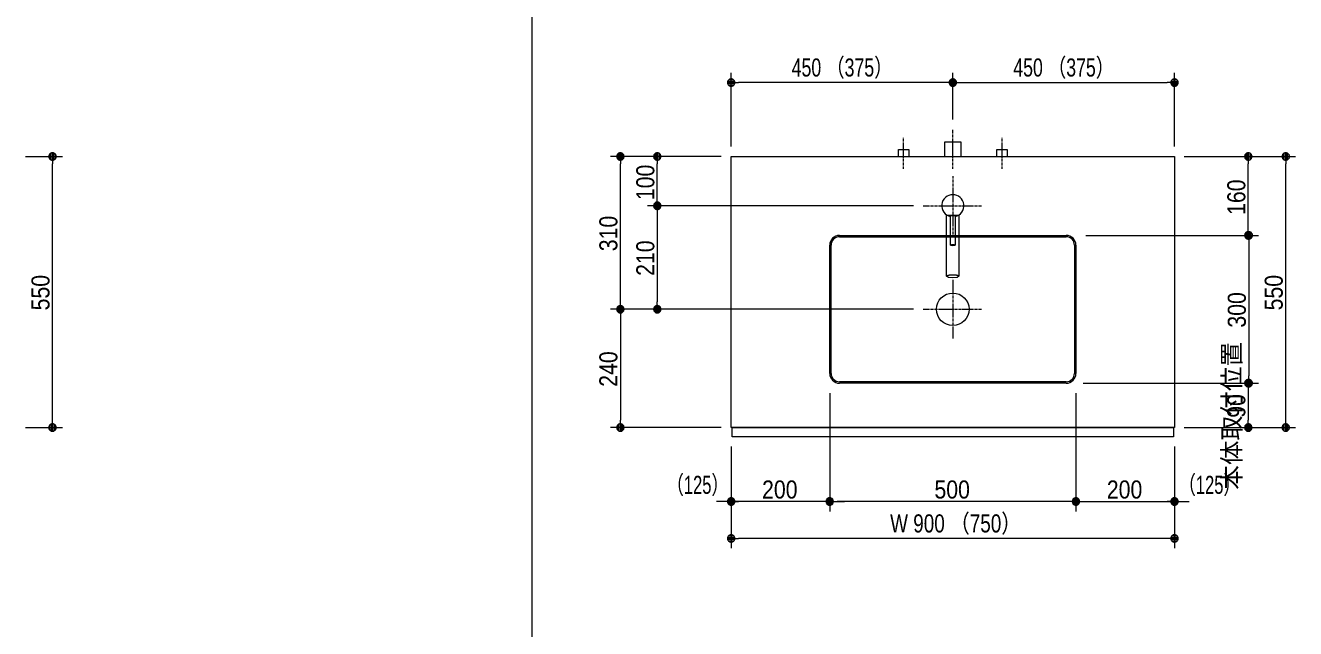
# Model space of a CAD drawing. Units: millimetres, scale not verified. Extents: x -6062 to 6062, y -3045 to 3045.
# Drawn here: x -3950 to -1372, y -778 to 446 of the extents above; entities that cross this region are included whole.
import ezdxf
from ezdxf.enums import TextEntityAlignment as Align

# ---------------------------------------------------------------- set-up
doc = ezdxf.new("R2010")
doc.units = ezdxf.units.MM
doc.header["$LTSCALE"] = 20
doc.linetypes.add('CHAIN1', pattern=[8, 5, -1, 1, -1])
for name, color, linetype, lineweight in [('0-0_1図面枠', 7, 'Continuous', 9), ('0-1_5ボウル・キャビネット', 7, 'Continuous', 9), ('0-2_2寸法-1', 7, 'Continuous', 9), ('0-3_0', 7, 'Continuous', 9), ('0-4_2寸法-2', 7, 'Continuous', 9), ('0-5_4給排水', 7, 'Continuous', 9)]:
    doc.layers.add(name, color=color, linetype=linetype, lineweight=lineweight)
doc.styles.add('ＭＳ Ｐゴシック', font='')
doc.styles.get('ＭＳ Ｐゴシック').set_extended_font_data('MS PGothic')

# ---------------------------------------------------------------- blocks, each defined once
blk = doc.blocks.new('グループ-4')
at = {"layer": '0-0_1図面枠'}
blk.add_line((-22700, 41000), (-22700, -48600), dxfattribs=at)
blk = doc.blocks.new('_Dot')
at = {"layer": '0-3_0'}
for p, q in [((-10, 0), (-20, 0)), ((9.78, 2), (-9.78, 2)), ((7.99, 6), (-7.99, 6)), ((9.16, -3.98), (-9.16, -3.98)), ((6, -7.98), (-6, -7.98))]:
    blk.add_line(p, q, dxfattribs=at)
for points in [[(10, 0), (9.92, 1.25), (9.69, 2.49), (9.3, 3.68), (8.76, 4.82), (8.09, 5.88), (7.29, 6.85), (6.37, 7.71), (5.36, 8.44), (4.26, 9.05), (3.09, 9.51), (1.87, 9.82), (0.63, 9.98), (-0.63, 9.98), (-1.87, 9.82), (-3.09, 9.51), (-4.26, 9.05), (-5.36, 8.44), (-6.37, 7.71), (-7.29, 6.85), (-8.09, 5.88), (-8.76, 4.82), (-9.3, 3.68), (-9.69, 2.49), (-9.92, 1.25), (-10, 0), (0, 0)], [(-10, 0), (-9.92, -1.25), (-9.69, -2.49), (-9.3, -3.68), (-8.76, -4.82), (-8.09, -5.88), (-7.29, -6.85), (-6.37, -7.71), (-5.36, -8.44), (-4.26, -9.05), (-3.09, -9.51), (-1.87, -9.82), (-0.63, -9.98), (0.63, -9.98), (1.87, -9.82), (3.09, -9.51), (4.26, -9.05), (5.36, -8.44), (6.37, -7.71), (7.29, -6.85), (8.09, -5.88), (8.76, -4.82), (9.3, -3.68), (9.69, -2.49), (9.92, -1.25), (10, 0), (0, 0)]]:
    blk.add_lwpolyline(points, close=True, dxfattribs=at)
blk = doc.blocks.new('グループ-57')
at = {"layer": '0-1_5ボウル・キャビネット'}
for p, q in [((-10600, -5200), (-10600, 0)), ((-10540, -5200), (-10540, 0)), ((-10200, 400), (-1000, 400)), ((-10200, 340), (-1000, 340)), ((-660, 0), (-660, -5200)), ((-600, 0), (-600, -5200)), ((-1000, -5540), (-10200, -5540)), ((-1000, -5600), (-10200, -5600))]:
    blk.add_line(p, q, dxfattribs=at)
at = {"layer": '0-1_5ボウル・キャビネット', "linetype": 'CHAIN1'}
for p, q in [((-5600, -1400), (-5600, -3800)), ((-6800, -2600), (-4400, -2600))]:
    blk.add_line(p, q, dxfattribs=at)
at = {"layer": '0-1_5ボウル・キャビネット'}
blk.add_circle((-5600, -2600), 660, dxfattribs=at)
for centre, radius, start, end in [((-10200, 0), 400, 90, 180), ((-10200, 0), 340, 90, 180), ((-1000, 0), 400, 0, 90), ((-1000, 0), 340, 0, 90), ((-10200, -5200), 400, 180, 270), ((-10200, -5200), 340, 180, 270), ((-1000, -5200), 400, 270, 0), ((-1000, -5200), 340, 270, 0)]:
    blk.add_arc(centre, radius, start, end, dxfattribs=at)
blk = doc.blocks.new('グループ-58')
at = {"layer": '0-5_4給排水', "linetype": 'CHAIN1'}
for p, q in [((-5600, 2800), (-5600, 400)), ((-6800, 1600), (-4400, 1600))]:
    blk.add_line(p, q, dxfattribs=at)
at = {"layer": '0-5_4給排水'}
blk.add_line((-5375.5, 1210), (-5824.5, 1210), dxfattribs=at)
for points in [[(-5850, 85.1), (-5850, 137), (-5850, 188.8), (-5850, 240.7), (-5850, 292.5), (-5850, 344.4), (-5850, 396.2), (-5850, 448.1), (-5850, 499.9), (-5850, 551.8), (-5850, 603.6), (-5850, 655.5), (-5850, 707.3), (-5850, 759.2), (-5850, 811), (-5850, 862.9), (-5850, 914.7), (-5850, 966.6), (-5850, 1018.4), (-5850, 1070.3), (-5850, 1122.1), (-5850, 1174), (-5850, 1225.8)], [(-5700, 811.2), (-5700, 832), (-5700, 852.8), (-5700, 873.5), (-5700, 894.3), (-5700, 915.1), (-5700, 935.9), (-5700, 956.7), (-5700, 977.5), (-5700, 998.3), (-5700, 1019), (-5700, 1039.8), (-5700, 1060.6), (-5700, 1081.4), (-5700, 1102.2), (-5700, 1123), (-5700, 1143.8), (-5700, 1164.5), (-5700, 1185.3), (-5700, 1206.1), (-5683.1, 1210), (-5662.3, 1210), (-5641.5, 1210), (-5620.7, 1210), (-5600, 1210), (-5579.2, 1210), (-5558.4, 1210), (-5537.6, 1210), (-5516.8, 1210), (-5500, 1206), (-5500, 1185.2), (-5500, 1164.5), (-5500, 1143.7), (-5500, 1122.9), (-5500, 1102.1), (-5500, 1081.3), (-5500, 1060.5), (-5500, 1039.7), (-5500, 1019), (-5500, 998.2)], [(-5350, 1225.8), (-5350, 1174), (-5350, 1122.1), (-5350, 1070.3), (-5350, 1018.4), (-5350, 966.6), (-5350, 914.7), (-5350, 862.9), (-5350, 811), (-5350, 759.2), (-5350, 707.3), (-5350, 655.5), (-5350, 603.6), (-5350, 551.8), (-5350, 499.9), (-5350, 448.1), (-5350, 396.2), (-5350, 344.4), (-5350, 292.5), (-5350, 240.7), (-5350, 188.8), (-5350, 137), (-5350, 85.1), (-5350, 33.3), (-5350, -18.6), (-5350, -70.4), (-5350, -122.3), (-5350, -174.1), (-5350, -226), (-5350, -277.8), (-5350, -329.7), (-5350, -381.5), (-5350, -433.4), (-5350, -485.2), (-5350, -537.1), (-5350, -588.9), (-5350, -640.8), (-5350, -692.6), (-5350, -744.5), (-5350, -796.3)], [(-5700, 0.5), (-5700, 21.3), (-5700, 42.1), (-5700, 62.9), (-5700, 83.7), (-5700, 104.5), (-5700, 125.2), (-5700, 146), (-5700, 166.8), (-5700, 187.6), (-5700, 208.4), (-5700, 229.2), (-5700, 250), (-5700, 270.8), (-5700, 291.5), (-5700, 312.3), (-5700, 333.1), (-5700, 353.9), (-5700, 374.7), (-5700, 395.5), (-5700, 416.3), (-5700, 437), (-5700, 457.8), (-5700, 478.6), (-5700, 499.4), (-5700, 520.2), (-5700, 541), (-5700, 561.8), (-5700, 582.5), (-5700, 603.3), (-5700, 624.1), (-5700, 644.9), (-5700, 665.7), (-5700, 686.5), (-5700, 707.3), (-5700, 728), (-5700, 748.8), (-5700, 769.6), (-5700, 790.4), (-5700, 811.2)], [(-5500, 998.2), (-5500, 977.4), (-5500, 956.6), (-5500, 935.8), (-5500, 915), (-5500, 894.2), (-5500, 873.5), (-5500, 852.7), (-5500, 831.9), (-5500, 811.1), (-5500, 790.3), (-5500, 769.5), (-5500, 748.7), (-5500, 728), (-5500, 707.2), (-5500, 686.4), (-5500, 665.6), (-5500, 644.8), (-5500, 624), (-5500, 603.2), (-5500, 582.5), (-5500, 561.7), (-5500, 540.9), (-5500, 520.1), (-5500, 499.3), (-5500, 478.5), (-5500, 457.7), (-5500, 437), (-5500, 416.2), (-5500, 395.4), (-5500, 374.6), (-5500, 353.8), (-5500, 333), (-5500, 312.2), (-5500, 291.5), (-5500, 270.7), (-5500, 249.9), (-5500, 229.1), (-5500, 208.3), (-5500, 187.5)], [(-5350, -796.3), (-5350, -848.2), (-5350, -900), (-5350, -951.9), (-5350, -1003.7), (-5350, -1055.6), (-5350, -1107.4), (-5350, -1159.3), (-5350, -1211.1), (-5350, -1263), (-5423.5, -1308.5), (-5600, -1327.3), (-5776.5, -1308.5), (-5850, -1263), (-5850, -1211.1), (-5850, -1159.3), (-5850, -1107.4), (-5850, -1055.6), (-5850, -1003.7), (-5850, -951.9), (-5850, -900), (-5850, -848.2), (-5850, -796.3), (-5850, -744.5), (-5850, -692.6), (-5850, -640.8), (-5850, -588.9), (-5850, -537.1), (-5850, -485.2), (-5850, -433.4), (-5850, -381.5), (-5850, -329.7), (-5850, -277.8), (-5850, -226), (-5850, -174.1), (-5850, -122.3), (-5850, -70.4), (-5850, -18.6), (-5850, 33.3), (-5850, 85.1)], [(-5500, 187.5), (-5500, 166.7), (-5500, 146), (-5500, 125.2), (-5500, 104.4), (-5500, 83.6), (-5500, 62.8), (-5500, 42), (-5500, 21.2), (-5500, 0.5), (-5529.4, -17.8), (-5600.1, -25.3), (-5670.8, -17.8), (-5700, 0.5), (-5700, 0.5), (-5699.9, 1.6), (-5699.7, 2.6), (-5699.3, 3.6), (-5698.8, 4.6), (-5698.1, 5.6), (-5697.3, 6.6), (-5696.3, 7.6), (-5695.2, 8.5), (-5693.9, 9.5), (-5692.5, 10.4), (-5690.9, 11.3), (-5689.1, 12.3), (-5687.3, 13.2), (-5685.2, 14.1), (-5683.1, 14.9), (-5680.9, 15.8), (-5678.5, 16.6), (-5676, 17.4), (-5673.4, 18.1), (-5670.8, 18.8), (-5668, 19.5), (-5665, 20.2), (-5662, 20.9), (-5658.9, 21.5), (-5655.6, 22)], [(-5655.6, 22), (-5652.3, 22.6), (-5648.8, 23.1), (-5645.3, 23.6), (-5641.8, 24.1), (-5638.2, 24.5), (-5634.5, 24.8), (-5630.9, 25.2), (-5627.1, 25.5), (-5623.4, 25.7), (-5619.6, 25.9), (-5615.8, 26.1), (-5611.9, 26.2), (-5608, 26.3), (-5604, 26.4), (-5600, 26.4), (-5596, 26.4), (-5592, 26.3), (-5588.1, 26.2), (-5584.2, 26.1), (-5580.4, 25.9), (-5576.6, 25.7), (-5572.9, 25.5), (-5569.1, 25.2), (-5565.5, 24.8), (-5561.8, 24.5), (-5558.2, 24.1), (-5554.7, 23.6), (-5551.2, 23.1), (-5547.7, 22.6), (-5544.4, 22), (-5541.1, 21.5), (-5538, 20.9), (-5535, 20.2), (-5532, 19.5), (-5529.2, 18.8), (-5526.6, 18.1), (-5524, 17.4), (-5521.5, 16.6), (-5519.1, 15.8)], [(-5519.1, 15.8), (-5516.9, 14.9), (-5514.8, 14.1), (-5512.7, 13.2), (-5510.9, 12.3), (-5509.1, 11.3), (-5507.5, 10.4), (-5506.1, 9.5), (-5504.8, 8.5), (-5503.7, 7.6), (-5502.7, 6.6), (-5501.9, 5.6), (-5501.2, 4.6), (-5500.7, 3.6), (-5500.3, 2.6), (-5500.1, 1.6), (-5500, 0.5), (-5500, 0.5)], [(-5850, -1262.6), (-5849.8, -1260), (-5849.2, -1257.5), (-5848.3, -1254.9), (-5847, -1252.4), (-5845.3, -1250), (-5843.2, -1247.5), (-5840.8, -1245.1), (-5837.9, -1242.7), (-5834.7, -1240.3), (-5831.2, -1237.9), (-5827.2, -1235.6), (-5822.9, -1233.3), (-5818.2, -1231), (-5813.1, -1228.8), (-5807.7, -1226.6), (-5802.1, -1224.5), (-5796.2, -1222.5), (-5790.1, -1220.5), (-5783.6, -1218.7), (-5776.9, -1216.8), (-5769.9, -1215.1), (-5762.6, -1213.4), (-5755.1, -1211.8), (-5747.2, -1210.3), (-5739.1, -1208.9), (-5730.7, -1207.5), (-5722.1, -1206.2), (-5713.3, -1204.9), (-5704.4, -1203.8), (-5695.4, -1202.8), (-5686.3, -1201.9), (-5677.2, -1201), (-5667.9, -1200.3), (-5658.5, -1199.7), (-5649, -1199.1), (-5639.4, -1198.7), (-5629.7, -1198.4), (-5619.9, -1198.1), (-5610, -1198)], [(-5610, -1198), (-5600, -1197.9), (-5590, -1198), (-5580.1, -1198.1), (-5570.3, -1198.4), (-5560.6, -1198.7), (-5551, -1199.1), (-5541.5, -1199.7), (-5532.1, -1200.3), (-5522.8, -1201), (-5513.7, -1201.9), (-5504.6, -1202.8), (-5495.6, -1203.8), (-5486.7, -1204.9), (-5477.9, -1206.2), (-5469.3, -1207.5), (-5460.9, -1208.9), (-5452.8, -1210.3), (-5444.9, -1211.8), (-5437.4, -1213.4), (-5430.1, -1215.1), (-5423.1, -1216.8), (-5416.4, -1218.7), (-5409.9, -1220.5), (-5403.8, -1222.5), (-5397.9, -1224.5), (-5392.3, -1226.6), (-5386.9, -1228.8), (-5381.8, -1231), (-5377.1, -1233.3), (-5372.8, -1235.6), (-5368.8, -1237.9), (-5365.3, -1240.3), (-5362.1, -1242.7), (-5359.2, -1245.1), (-5356.8, -1247.5), (-5354.7, -1250), (-5353, -1252.4), (-5351.7, -1254.9), (-5350.8, -1257.5)], [(-5350.8, -1257.5), (-5350.2, -1260), (-5350, -1262.6), (-5350, -1262.6)]]:
    blk.add_lwpolyline(points, dxfattribs=at)
blk.add_arc((-5600, 1600), 450, 282.83959, 257.16469, dxfattribs=at)
blk = doc.blocks.new('グループ-63')
at = {"layer": '0-5_4給排水', "linetype": 'CHAIN1'}
blk.add_line((-5600, 3100), (-5600, 4700), dxfattribs=at)
at = {"layer": '0-5_4給排水'}
blk.add_lwpolyline([(-5920, 3600), (-5920, 4200), (-5280, 4200), (-5280, 3600)], dxfattribs=at)
blk = doc.blocks.new('止水栓_平面_W100')
at = {"layer": '0-5_4給排水', "linetype": 'CHAIN1'}
for p, q in [((-2000, -500), (-2000, 780)), ((2000, -500), (2000, 780))]:
    blk.add_line(p, q, dxfattribs=at)
at = {"layer": '0-5_4給排水'}
for points in [[(-2210, 0), (-2210, 280), (-1790, 280), (-1790, 0)], [(1790, 0), (1790, 280), (2210, 280), (2210, 0)]]:
    blk.add_lwpolyline(points, dxfattribs=at)

msp = doc.modelspace()

# ---------------------------------------------------------------- linework, layer by layer
at = {"layer": '0-1_5ボウル・キャビネット'}
for points in [[(-2517.5, 180), (-1617.5, 180), (-1617.5, -370), (-2517.5, -370)], [(-2515.5, -370), (-1619.5, -370), (-1619.5, -388.5), (-2515.5, -388.5)]]:
    msp.add_lwpolyline(points, close=True, dxfattribs=at)
at = {"layer": '0-2_2寸法-1'}
for p, q in [((-2517.5, 200), (-2517.5, 350)), ((-2067.5, 255), (-2067.5, 350)), ((-2067.5, 255), (-2067.5, 350)), ((-1617.5, 200), (-1617.5, 350)), ((-2082.51, 330), (-2502.49, 330)), ((-2052.49, 330), (-1632.51, 330)), ((-3950.5, 180), (-3875.5, 180)), ((-3895.5, -354.99), (-3895.5, 164.99)), ((-2687.5, 180), (-2762.5, 180)), ((-2742.5, -114.99), (-2742.5, 164.99)), ((-2537.5, 180), (-2687.5, 180)), ((-2667.5, 95.01), (-2667.5, 164.99)), ((-1597.5, 180), (-1447.5, 180)), ((-1467.5, 35.01), (-1467.5, 164.99)), ((-1446.5, 180), (-1371.5, 180)), ((-1391.5, -354.99), (-1391.5, 164.99)), ((-2147.5, 80), (-2687.5, 80)), ((-2147.5, 80), (-2687.5, 80)), ((-2667.5, 64.99), (-2667.5, -114.99)), ((-1797.5, 20), (-1446.5, 20)), ((-1597.5, 20), (-1447.5, 20)), ((-1466.5, 4.99), (-1466.5, -264.99)), ((-2687.5, -130), (-2762.5, -130)), ((-2687.5, -130), (-2762.5, -130)), ((-2742.5, -145.01), (-2742.5, -354.99)), ((-2147.5, -130), (-2687.5, -130)), ((-1802.5, -280), (-1446.5, -280)), ((-1597.5, -280), (-1447.5, -280)), ((-2317.5, -300), (-2317.5, -540)), ((-1817.5, -300), (-1817.5, -540)), ((-1467.5, -295.01), (-1467.5, -354.99)), ((-3950.5, -370), (-3875.5, -370)), ((-2537.5, -370), (-2762.5, -370)), ((-1597.5, -370), (-1447.5, -370)), ((-1446.5, -370), (-1371.5, -370)), ((-2517.5, -408.5), (-2517.5, -540)), ((-2317.5, -408.5), (-2317.5, -540)), ((-1817.5, -408.5), (-1817.5, -540)), ((-1617.5, -408.5), (-1617.5, -540)), ((-2517.5, -540), (-2517.5, -615)), ((-2332.51, -520), (-2502.49, -520)), ((-1832.51, -520), (-2302.49, -520)), ((-1802.49, -520), (-1632.51, -520)), ((-1617.5, -540), (-1617.5, -615)), ((-1632.51, -595), (-2502.49, -595))]:
    msp.add_line(p, q, dxfattribs=at)
at = {"layer": '0-4_2寸法-2'}
for p, q in [((-2517.5, -408.5), (-2517.5, -540)), ((-2317.5, -408.5), (-2317.5, -540)), ((-1817.5, -408.5), (-1817.5, -540)), ((-1617.5, -408.5), (-1617.5, -540)), ((-2532.51, -520), (-2547.51, -520)), ((-2317.5, -520), (-2517.5, -520)), ((-2302.49, -520), (-2287.49, -520)), ((-1832.51, -520), (-1847.51, -520)), ((-1817.5, -520), (-1617.5, -520)), ((-1602.49, -520), (-1587.49, -520))]:
    msp.add_line(p, q, dxfattribs=at)

# ---------------------------------------------------------------- block references
at = {"layer": '0-0_1図面枠', "xscale": 0.05, "yscale": 0.05}
msp.add_blockref('グループ-4', (-1787.5, 0), dxfattribs=at)
at = {"layer": '0-1_5ボウル・キャビネット', "xscale": 0.05, "yscale": 0.05}
msp.add_blockref('グループ-57', (-1787.5, 0), dxfattribs=at)
at = {"layer": '0-2_2寸法-1', "xscale": 0.7503418, "yscale": 0.7503418}
for p, rotation in [((-2517.5, 330), 180), ((-2067.5, 330), 180), ((-3895.5, 180), 90), ((-2742.5, 180), 90), ((-2667.5, 180), 90), ((-1467.5, 180), 90), ((-1391.5, 180), 90), ((-2667.5, 80), 270), ((-2667.5, 80), 90), ((-1467.5, 20), 270), ((-1466.5, 20), 90), ((-2742.5, -130), 270), ((-2742.5, -130), 90), ((-2667.5, -130), 270), ((-1467.5, -280), 90), ((-1466.5, -280), 270), ((-3895.5, -370), 270), ((-2742.5, -370), 270), ((-1467.5, -370), 270), ((-1391.5, -370), 270), ((-2517.5, -520), 180), ((-2317.5, -520), 180), ((-1817.5, -520), 180), ((-2517.5, -595), 180)]:
    msp.add_blockref('_Dot', p, dxfattribs=dict(at, rotation=rotation))
for p in [(-2067.5, 330), (-1617.5, 330), (-2317.5, -520), (-1817.5, -520), (-1617.5, -520), (-1617.5, -595)]:
    msp.add_blockref('_Dot', p, dxfattribs=at)
at = {"layer": '0-4_2寸法-2', "xscale": 0.7503418, "yscale": 0.7503418}
for p in [(-2517.5, -520), (-1817.5, -520)]:
    msp.add_blockref('_Dot', p, dxfattribs=at)
at = {"layer": '0-4_2寸法-2', "xscale": 0.7503418, "yscale": 0.7503418, "rotation": 180}
for p in [(-2317.5, -520), (-1617.5, -520)]:
    msp.add_blockref('_Dot', p, dxfattribs=at)
at = {"layer": '0-5_4給排水', "xscale": 0.05, "yscale": 0.05}
for name, p in [('グループ-63', (-1787.5, 0)), ('止水栓_平面_W100', (-2067.5, 180)), ('グループ-58', (-1787.5, 0))]:
    msp.add_blockref(name, p, dxfattribs=at)

# ---------------------------------------------------------------- texts
at = {"layer": '0-2_2寸法-1', "style": 'ＭＳ Ｐゴシック'}
for s, height, width, p in [('450 （375）', 36.66, 0.75, (-2394.71, 331.19)), ('450 （375）', 36.66, 0.75, (-1944.71, 331.19)), ('200', 36.66, 0.9, (-2454.78, -524.96)), ('500', 36.66, 0.9, (-2104.78, -524.96)), ('200', 36.66, 0.9, (-1754.78, -524.96)), ('W 900 （750）', 36.69, 0.8, (-2194.77, -593.81))]:
    msp.add_text(s, height=height, dxfattribs=dict(at, width=width)).set_placement(p, align=Align.BOTTOM_LEFT)
at = {"layer": '0-2_2寸法-1', "style": 'ＭＳ Ｐゴシック', "width": 0.9}
for s, p in [('100', (-2662.54, 91.39)), ('160', (-1462.54, 61.39)), ('310', (-2737.54, -12.28)), ('210', (-2662.54, -62.28)), ('550', (-3890.54, -132.28)), ('550', (-1386.54, -132.28)), ('300', (-1461.54, -167.28)), ('240', (-2737.54, -287.28)), ('90', (-1462.54, -350.08))]:
    msp.add_text(s, height=36.66, rotation=90, dxfattribs=at).set_placement(p, align=Align.BOTTOM_LEFT)
at = {"layer": '0-4_2寸法-2', "style": 'ＭＳ Ｐゴシック'}
msp.add_text('本体取付位置', height=36.66, rotation=90, dxfattribs=at).set_placement((-1472.19, -496.14), align=Align.BOTTOM_LEFT)
at = {"layer": '0-4_2寸法-2', "style": 'ＭＳ Ｐゴシック', "width": 0.7}
for p in [(-2648.57, -515.51), (-1609, -515.51)]:
    msp.add_text('（125）', height=36.66, dxfattribs=at).set_placement(p, align=Align.BOTTOM_LEFT)

doc.saveas('drawing.dxf')
